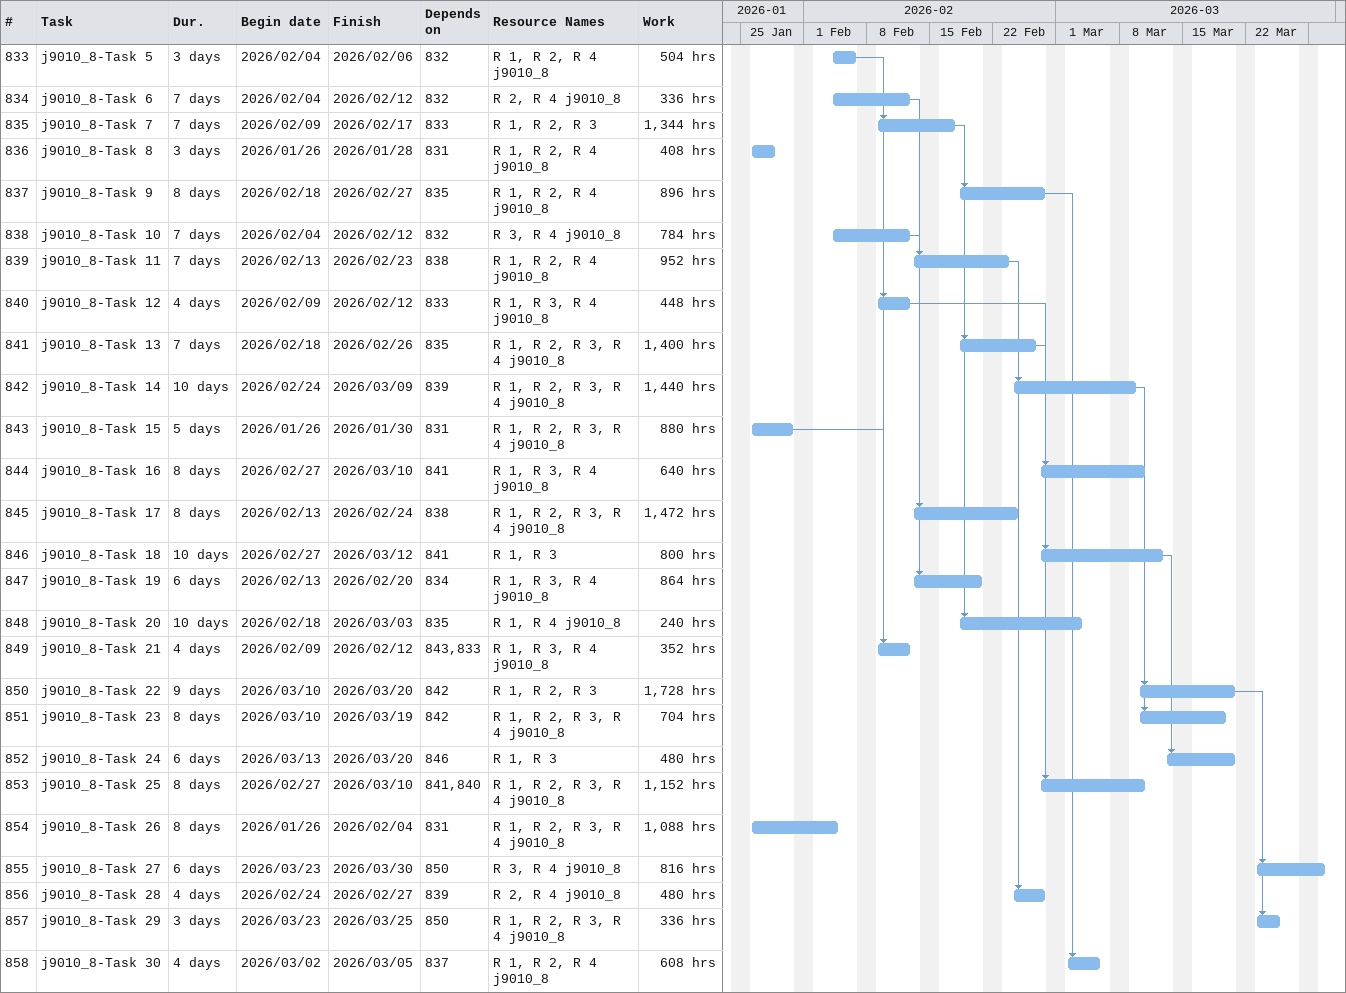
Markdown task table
| ID | Task | Duration | Start | Finish | Predecessors | Resources | Work (h) |
|---|---|---|---|---|---|---|---|
| 833 | j9010_8-Task 5 | 3d | 2026-02-04 | 2026-02-06 | 832 | R 1, R 2, R 4 j9010_8 | 504 |
| 834 | j9010_8-Task 6 | 7d | 2026-02-04 | 2026-02-12 | 832 | R 2, R 4 j9010_8 | 336 |
| 835 | j9010_8-Task 7 | 7d | 2026-02-09 | 2026-02-17 | 833 | R 1, R 2, R 3 | 1344 |
| 836 | j9010_8-Task 8 | 3d | 2026-01-26 | 2026-01-28 | 831 | R 1, R 2, R 4 j9010_8 | 408 |
| 837 | j9010_8-Task 9 | 8d | 2026-02-18 | 2026-02-27 | 835 | R 1, R 2, R 4 j9010_8 | 896 |
| 838 | j9010_8-Task 10 | 7d | 2026-02-04 | 2026-02-12 | 832 | R 3, R 4 j9010_8 | 784 |
| 839 | j9010_8-Task 11 | 7d | 2026-02-13 | 2026-02-23 | 838 | R 1, R 2, R 4 j9010_8 | 952 |
| 840 | j9010_8-Task 12 | 4d | 2026-02-09 | 2026-02-12 | 833 | R 1, R 3, R 4 j9010_8 | 448 |
| 841 | j9010_8-Task 13 | 7d | 2026-02-18 | 2026-02-26 | 835 | R 1, R 2, R 3, R 4 j9010_8 | 1400 |
| 842 | j9010_8-Task 14 | 10d | 2026-02-24 | 2026-03-09 | 839 | R 1, R 2, R 3, R 4 j9010_8 | 1440 |
| 843 | j9010_8-Task 15 | 5d | 2026-01-26 | 2026-01-30 | 831 | R 1, R 2, R 3, R 4 j9010_8 | 880 |
| 844 | j9010_8-Task 16 | 8d | 2026-02-27 | 2026-03-10 | 841 | R 1, R 3, R 4 j9010_8 | 640 |
| 845 | j9010_8-Task 17 | 8d | 2026-02-13 | 2026-02-24 | 838 | R 1, R 2, R 3, R 4 j9010_8 | 1472 |
| 846 | j9010_8-Task 18 | 10d | 2026-02-27 | 2026-03-12 | 841 | R 1, R 3 | 800 |
| 847 | j9010_8-Task 19 | 6d | 2026-02-13 | 2026-02-20 | 834 | R 1, R 3, R 4 j9010_8 | 864 |
| 848 | j9010_8-Task 20 | 10d | 2026-02-18 | 2026-03-03 | 835 | R 1, R 4 j9010_8 | 240 |
| 849 | j9010_8-Task 21 | 4d | 2026-02-09 | 2026-02-12 | 843, 833 | R 1, R 3, R 4 j9010_8 | 352 |
| 850 | j9010_8-Task 22 | 9d | 2026-03-10 | 2026-03-20 | 842 | R 1, R 2, R 3 | 1728 |
| 851 | j9010_8-Task 23 | 8d | 2026-03-10 | 2026-03-19 | 842 | R 1, R 2, R 3, R 4 j9010_8 | 704 |
| 852 | j9010_8-Task 24 | 6d | 2026-03-13 | 2026-03-20 | 846 | R 1, R 3 | 480 |
| 853 | j9010_8-Task 25 | 8d | 2026-02-27 | 2026-03-10 | 841, 840 | R 1, R 2, R 3, R 4 j9010_8 | 1152 |
| 854 | j9010_8-Task 26 | 8d | 2026-01-26 | 2026-02-04 | 831 | R 1, R 2, R 3, R 4 j9010_8 | 1088 |
| 855 | j9010_8-Task 27 | 6d | 2026-03-23 | 2026-03-30 | 850 | R 3, R 4 j9010_8 | 816 |
| 856 | j9010_8-Task 28 | 4d | 2026-02-24 | 2026-02-27 | 839 | R 2, R 4 j9010_8 | 480 |
| 857 | j9010_8-Task 29 | 3d | 2026-03-23 | 2026-03-25 | 850 | R 1, R 2, R 3, R 4 j9010_8 | 336 |
| 858 | j9010_8-Task 30 | 4d | 2026-03-02 | 2026-03-05 | 837 | R 1, R 2, R 4 j9010_8 | 608 |
